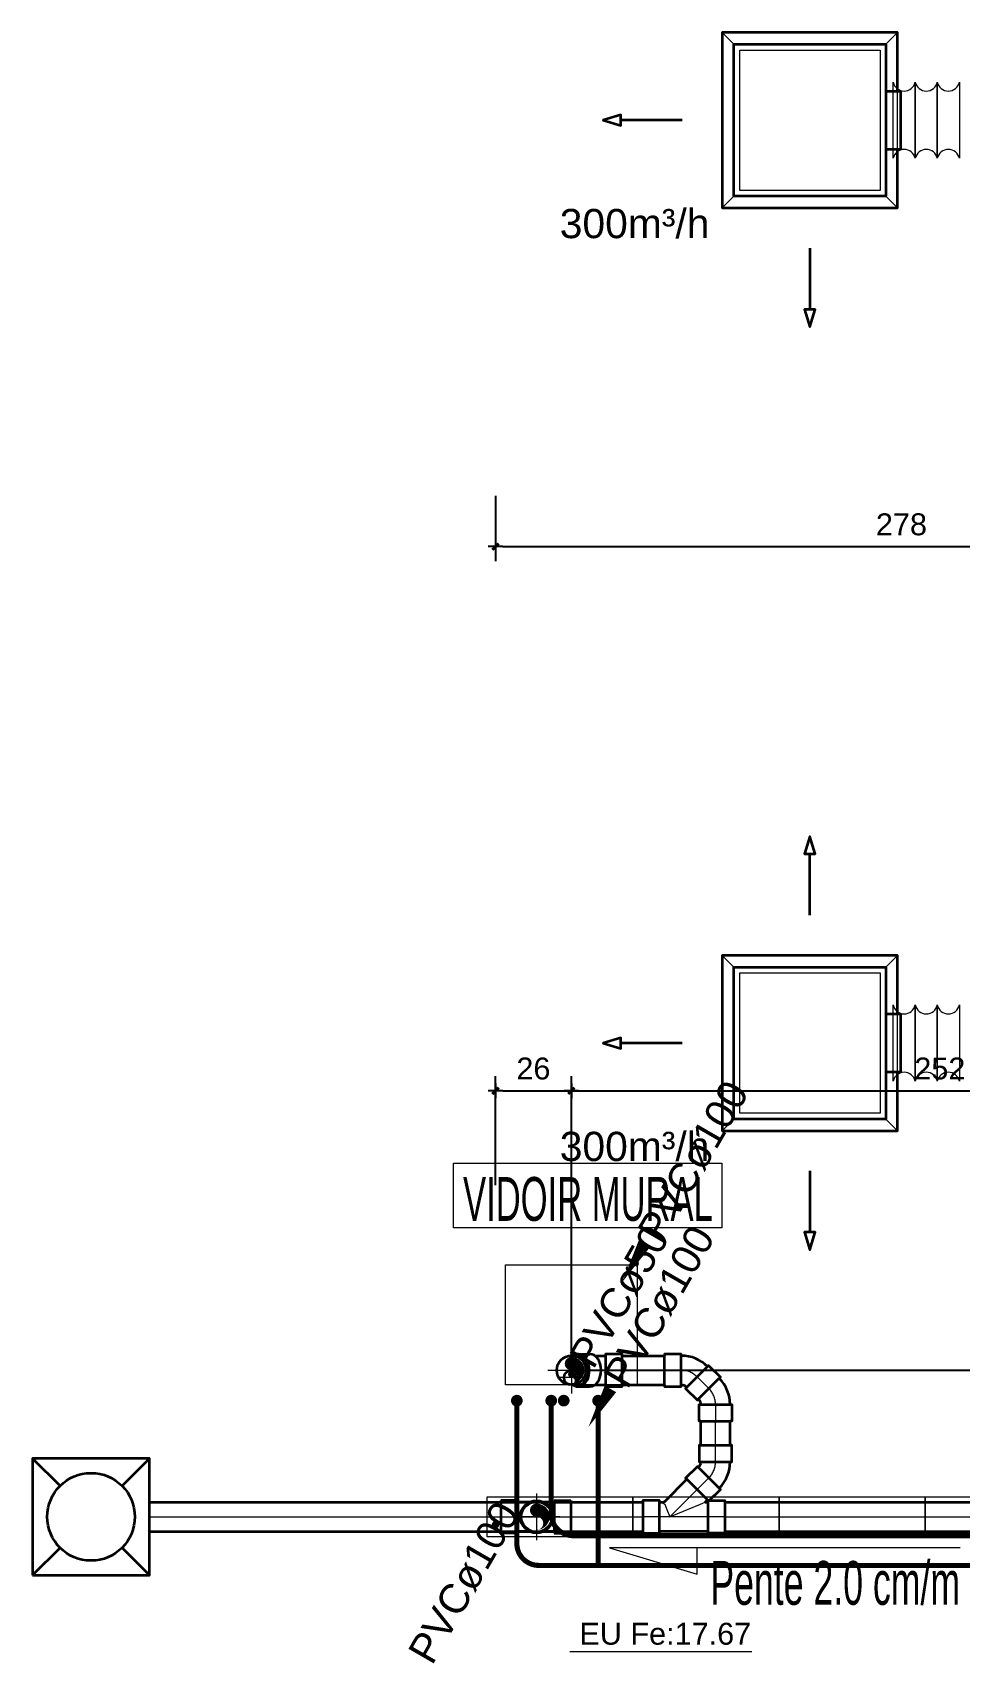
# Model space of a CAD drawing. Header units: metres. Extents: x -101133.8 to -101066.7, y -24899.3 to -24824.7.
# Drawn here: x -101113.21 to -101110.04, y -24838.6 to -24833.02 of the extents above; entities that cross this region are included whole.
import ezdxf
from ezdxf.enums import TextEntityAlignment as Align

# ---------------------------------------------------------------- set-up
doc = ezdxf.new("R2010")
doc.units = ezdxf.units.M
doc.header["$LTSCALE"] = 0.2
doc.header["$PDSIZE"] = -5
doc.linetypes.add('AXES', pattern=[50.8, 31.75, -6.35, 6.35, -6.35])
doc.linetypes.add('CACHE', pattern=[9.525, 6.35, -3.175])
for name, color, linetype in [('CMT-COTATION DIVERS', 1, 'Continuous'), ('CMT-CVC-CTA1-SOUFFLAGE', 4, 'Continuous'), ('CMT-PLB-EC-U', 1, 'Continuous'), ('CMT-PLB-EF-U', 140, 'Continuous'), ('CMT-PLB-EU', 3, 'Continuous'), ('CMT-PLB-EV-SOUS DALLAGE', 1, 'Continuous')]:
    doc.layers.add(name, color=color, linetype=linetype)
doc.styles.add('Arial', font='arial.ttf')
doc.styles.get("Standard").update_dxf_attribs({"font": 'arial.ttf'})
doc.dimstyles.get("Standard").update_dxf_attribs({"dimtxt": 0.18, "dimasz": 0.18, "dimexe": 0.18, "dimexo": 0.0625, "dimgap": 0.09, "dimtad": 0, "dimtih": 1, "dimtoh": 1, "dimdec": 4, "dimzin": 0, "dimdsep": 46, "dimtxsty": 'Standard', "dimcen": 0.09, "dimadec": 0, "dimazin": 0, "dimtfac": 1, "dimtdec": 4, "dimtofl": 0, "dimtmove": 0, "dimatfit": 3, "dimfxl": 1, "dimtolj": 1, "dimtzin": 0, "dimarcsym": 0})

# ---------------------------------------------------------------- blocks, each defined once
blk = doc.blocks.new('COT-45')
at = {"color": 0}
for p, q in [((-1, 0), (1, 0)), ((0, -1), (0, 1))]:
    blk.add_line(p, q, dxfattribs=at)
at = {"color": 0, "const_width": 0.4}
blk.add_lwpolyline([(-0.44, -0.44), (0.44, 0.44)], dxfattribs=at)
blk = doc.blocks.new('*D81')
at = {"layer": 'CMT-COTATION DIVERS', "color": 0, "lineweight": -2}
for p, q in [((-101111.6233, -24836.9663), (-101111.6233, -24836.5938)), ((-101111.3635, -24837.5705), (-101111.3635, -24836.5938)), ((-101111.5983, -24836.6438), (-101111.3885, -24836.6438))]:
    blk.add_line(p, q, dxfattribs=at)
at = {"layer": 'Defpoints', "color": 0, "lineweight": 15}
for p in [(-101111.3635, -24836.6438), (-101111.6233, -24836.9963), (-101111.3635, -24837.6005)]:
    blk.add_point(p, dxfattribs=at)
at = {"layer": 'CMT-COTATION DIVERS', "color": 0, "lineweight": -2, "xscale": 0.025, "yscale": 0.025, "zscale": 0.025, "rotation": 180}
blk.add_blockref('COT-45', (-101111.6233, -24836.6438), dxfattribs=at)
at = {"layer": 'CMT-COTATION DIVERS', "color": 0, "lineweight": -2, "xscale": 0.025, "yscale": 0.025, "zscale": 0.025}
blk.add_blockref('COT-45', (-101111.3635, -24836.6438), dxfattribs=at)
at = {"layer": 'CMT-COTATION DIVERS', "color": 0, "lineweight": 15, "insert": (-101111.4934, -24836.568), "char_height": 0.075, "attachment_point": 5}
blk.add_mtext('\\A1;26', dxfattribs=at)
blk = doc.blocks.new('*D82')
at = {"layer": 'CMT-COTATION DIVERS', "color": 0, "lineweight": -2}
for p, q in [((-101111.3635, -24837.5705), (-101111.3635, -24836.5938)), ((-101108.8404, -24836.8673), (-101108.8404, -24836.5938)), ((-101111.3385, -24836.6438), (-101108.8654, -24836.6438))]:
    blk.add_line(p, q, dxfattribs=at)
at = {"layer": 'Defpoints', "color": 0, "lineweight": 15}
for p in [(-101108.8404, -24836.6438), (-101108.8404, -24836.8973), (-101111.3635, -24837.6005)]:
    blk.add_point(p, dxfattribs=at)
at = {"layer": 'CMT-COTATION DIVERS', "color": 0, "lineweight": -2, "xscale": 0.025, "yscale": 0.025, "zscale": 0.025, "rotation": 180}
blk.add_blockref('COT-45', (-101111.3635, -24836.6438), dxfattribs=at)
at = {"layer": 'CMT-COTATION DIVERS', "color": 0, "lineweight": -2, "xscale": 0.025, "yscale": 0.025, "zscale": 0.025}
blk.add_blockref('COT-45', (-101108.8404, -24836.6438), dxfattribs=at)
at = {"layer": 'CMT-COTATION DIVERS', "color": 0, "lineweight": 15, "insert": (-101110.102, -24836.568), "char_height": 0.075, "attachment_point": 5}
blk.add_mtext('\\A1;252', dxfattribs=at)
blk = doc.blocks.new('*D85')
at = {"layer": 'CMT-COTATION DIVERS', "color": 0, "lineweight": -2}
for p, q in [((-101108.8437, -24834.0195), (-101108.8437, -24834.8308)), ((-101111.6233, -24834.6066), (-101111.6233, -24834.8308)), ((-101111.5983, -24834.7808), (-101108.8687, -24834.7808))]:
    blk.add_line(p, q, dxfattribs=at)
at = {"layer": 'Defpoints', "color": 0, "lineweight": 15}
for p in [(-101108.8437, -24833.9895), (-101111.6233, -24834.5766), (-101108.8437, -24834.7808)]:
    blk.add_point(p, dxfattribs=at)
at = {"layer": 'CMT-COTATION DIVERS', "color": 0, "lineweight": -2, "xscale": 0.025, "yscale": 0.025, "zscale": 0.025, "rotation": 180}
blk.add_blockref('COT-45', (-101111.6233, -24834.7808), dxfattribs=at)
at = {"layer": 'CMT-COTATION DIVERS', "color": 0, "lineweight": -2, "xscale": 0.025, "yscale": 0.025, "zscale": 0.025}
blk.add_blockref('COT-45', (-101108.8437, -24834.7808), dxfattribs=at)
at = {"layer": 'CMT-COTATION DIVERS', "color": 0, "lineweight": 15, "insert": (-101110.2335, -24834.705), "char_height": 0.075, "attachment_point": 5}
blk.add_mtext('\\A1;278', dxfattribs=at)
blk = doc.blocks.new('*D90')
at = {"layer": 'CMT-COTATION DIVERS', "color": 0, "lineweight": -2}
for p, q in [((-101108.8704, -24836.9773), (-101109.6527, -24836.9773)), ((-101109.6027, -24837.0023), (-101109.6027, -24837.5755)), ((-101111.3335, -24837.6005), (-101109.5527, -24837.6005))]:
    blk.add_line(p, q, dxfattribs=at)
at = {"layer": 'Defpoints', "color": 0, "lineweight": 15}
for p in [(-101108.8404, -24836.9773), (-101111.3635, -24837.6005), (-101109.6027, -24837.6005)]:
    blk.add_point(p, dxfattribs=at)
at = {"layer": 'CMT-COTATION DIVERS', "color": 0, "lineweight": -2, "xscale": 0.025, "yscale": 0.025, "zscale": 0.025}
for p, rotation in [((-101109.6027, -24836.9773), 90), ((-101109.6027, -24837.6005), 270)]:
    blk.add_blockref('COT-45', p, dxfattribs=dict(at, rotation=rotation))
at = {"layer": 'CMT-COTATION DIVERS', "color": 0, "lineweight": 15, "insert": (-101109.6785, -24837.2889), "char_height": 0.075, "attachment_point": 5, "rotation": 90}
blk.add_mtext('\\A1;62', dxfattribs=at)

msp = doc.modelspace()

# ---------------------------------------------------------------- linework, layer by layer
at = {"layer": 'CMT-CVC-CTA1-SOUFFLAGE', "color": 8, "lineweight": 20}
for p, q in [((-101110.8068, -24833.0612), (-101110.8468, -24833.0212)), ((-101110.2868, -24833.0612), (-101110.2468, -24833.0212)), ((-101110.8068, -24833.5812), (-101110.8468, -24833.6212)), ((-101110.2868, -24833.5812), (-101110.2468, -24833.6212)), ((-101110.8068, -24836.2204), (-101110.8468, -24836.1804)), ((-101110.2868, -24836.2204), (-101110.2468, -24836.1804)), ((-101110.8068, -24836.7404), (-101110.8468, -24836.7804)), ((-101110.2868, -24836.7404), (-101110.2468, -24836.7804))]:
    msp.add_line(p, q, dxfattribs=at)
at = {"layer": 'CMT-CVC-CTA1-SOUFFLAGE', "color": 9, "linetype": 'CACHE', "lineweight": 20}
for p, q in [((-101110.2468, -24833.4212), (-101110.2468, -24833.2212)), ((-101110.2468, -24836.5804), (-101110.2468, -24836.3804))]:
    msp.add_line(p, q, dxfattribs=at)
at = {"layer": 'CMT-CVC-CTA1-SOUFFLAGE', "lineweight": 35}
for points in [[(-101110.2468, -24833.2212), (-101110.2468, -24833.0212), (-101110.8468, -24833.0212), (-101110.8468, -24833.6212), (-101110.2468, -24833.6212), (-101110.2468, -24833.4212)], [(-101110.2868, -24833.2212), (-101110.2868, -24833.4212), (-101110.2868, -24833.5812), (-101110.8068, -24833.5812), (-101110.8068, -24833.0612), (-101110.2868, -24833.0612), (-101110.2868, -24833.2212), (-101110.2368, -24833.2212), (-101110.2368, -24833.4212), (-101110.2868, -24833.4212)], [(-101110.2368, -24833.2212), (-101110.2368, -24833.4212), (-101110.2868, -24833.4212)], [(-101110.2468, -24836.3804), (-101110.2468, -24836.1804), (-101110.8468, -24836.1804), (-101110.8468, -24836.7804), (-101110.2468, -24836.7804), (-101110.2468, -24836.5804)], [(-101110.2868, -24836.3804), (-101110.2868, -24836.5804), (-101110.2868, -24836.7404), (-101110.8068, -24836.7404), (-101110.8068, -24836.2204), (-101110.2868, -24836.2204), (-101110.2868, -24836.3804), (-101110.2368, -24836.3804), (-101110.2368, -24836.5804), (-101110.2868, -24836.5804)], [(-101110.2368, -24836.3804), (-101110.2368, -24836.5804), (-101110.2868, -24836.5804)]]:
    msp.add_lwpolyline(points, dxfattribs=at)
at = {"layer": 'CMT-CVC-CTA1-SOUFFLAGE', "color": 9, "linetype": 'CACHE', "lineweight": 20}
for points in [[(-101110.3068, -24833.0812), (-101110.3068, -24833.5612), (-101110.7868, -24833.5612), (-101110.7868, -24833.0812), (-101110.3068, -24833.0812)], [(-101110.3068, -24836.2404), (-101110.3068, -24836.7204), (-101110.7868, -24836.7204), (-101110.7868, -24836.2404), (-101110.3068, -24836.2404)]]:
    msp.add_lwpolyline(points, dxfattribs=at)
at = {"layer": 'CMT-CVC-CTA1-SOUFFLAGE', "color": 8, "linetype": 'Continuous', "lineweight": 20}
for points in [[(-101110.2618, -24833.4516), (-101110.2618, -24833.1909, 0.803921), (-101110.1863, -24833.1909), (-101110.1863, -24833.4516, 0.803921), (-101110.2618, -24833.4516), (-101110.2618, -24833.4516)], [(-101110.1863, -24833.4516), (-101110.1863, -24833.1909, 0.803921), (-101110.1107, -24833.1909), (-101110.1107, -24833.4516, 0.803921), (-101110.1863, -24833.4516), (-101110.1863, -24833.4516)], [(-101110.1107, -24833.4516), (-101110.1107, -24833.1909, 0.803921), (-101110.0351, -24833.1909), (-101110.0351, -24833.4516, 0.803921), (-101110.1107, -24833.4516), (-101110.1107, -24833.4516)], [(-101110.2618, -24836.6108), (-101110.2618, -24836.35, 0.803921), (-101110.1863, -24836.35), (-101110.1863, -24836.6108, 0.803921), (-101110.2618, -24836.6108), (-101110.2618, -24836.6108)], [(-101110.1863, -24836.6108), (-101110.1863, -24836.35, 0.803921), (-101110.1107, -24836.35), (-101110.1107, -24836.6108, 0.803921), (-101110.1863, -24836.6108), (-101110.1863, -24836.6108)], [(-101110.1107, -24836.6108), (-101110.1107, -24836.35, 0.803921), (-101110.0351, -24836.35), (-101110.0351, -24836.6108, 0.803921), (-101110.1107, -24836.6108), (-101110.1107, -24836.6108)]]:
    msp.add_lwpolyline(points, format="xyb", dxfattribs=at)
at = {"layer": 'CMT-CVC-CTA1-SOUFFLAGE', "linetype": 'Continuous', "lineweight": 35}
for points in [[(-101110.9844, -24833.3212), (-101111.1944, -24833.3212), (-101111.1944, -24833.3032), (-101111.2544, -24833.3212), (-101111.1944, -24833.3392), (-101111.1944, -24833.3212)], [(-101110.5468, -24833.7588), (-101110.5468, -24833.9688), (-101110.5648, -24833.9688), (-101110.5468, -24834.0288), (-101110.5288, -24833.9688), (-101110.5468, -24833.9688)], [(-101110.5468, -24836.0429), (-101110.5468, -24835.8329), (-101110.5288, -24835.8329), (-101110.5468, -24835.7729), (-101110.5648, -24835.8329), (-101110.5468, -24835.8329)], [(-101110.9844, -24836.4804), (-101111.1944, -24836.4804), (-101111.1944, -24836.4624), (-101111.2544, -24836.4804), (-101111.1944, -24836.4984), (-101111.1944, -24836.4804)], [(-101110.5468, -24836.918), (-101110.5468, -24837.128), (-101110.5648, -24837.128), (-101110.5468, -24837.188), (-101110.5288, -24837.128), (-101110.5468, -24837.128)]]:
    msp.add_lwpolyline(points, dxfattribs=at)
at = {"layer": 'CMT-PLB-EC-U', "const_width": 0.02}
for points in [[(-101111.5501, -24837.6945, 1), (-101111.5501, -24837.7145, 1)], [(-101111.2719, -24837.6945, -1), (-101111.2719, -24837.7145, -1)]]:
    msp.add_lwpolyline(points, format="xyb", close=True, dxfattribs=at)
at = {"layer": 'CMT-PLB-EC-U', "const_width": 0.0175}
for points in [[(-101111.5501, -24837.7045), (-101111.5501, -24838.1935)], [(-101111.2719, -24837.7045), (-101111.2719, -24838.2685)], [(-101111.4751, -24838.2685), (-101107.2954, -24838.2685)]]:
    msp.add_lwpolyline(points, dxfattribs=at)
msp.add_lwpolyline([(-101111.5501, -24838.1935, 0.414214), (-101111.4751, -24838.2685)], format="xyb", dxfattribs=at)
at = {"layer": 'CMT-PLB-EF-U', "const_width": 0.02}
for points in [[(-101111.4324, -24837.6945, -1), (-101111.4324, -24837.7145, -1)], [(-101111.3896, -24837.6945, 1), (-101111.3896, -24837.7145, 1)]]:
    msp.add_lwpolyline(points, format="xyb", close=True, dxfattribs=at)
at = {"layer": 'CMT-PLB-EF-U', "const_width": 0.0175}
for points in [[(-101111.4324, -24837.7045), (-101111.4324, -24838.0918)], [(-101111.3574, -24838.1668), (-101107.1454, -24838.1668)]]:
    msp.add_lwpolyline(points, dxfattribs=at)
msp.add_lwpolyline([(-101111.4324, -24838.0918, 0.414214), (-101111.3574, -24838.1668)], format="xyb", dxfattribs=at)
at = {"layer": 'CMT-PLB-EU', "color": 8, "linetype": 'AXES', "lineweight": 20}
for p, q in [((-101111.3635, -24837.5855), (-101111.3635, -24837.6655)), ((-101111.3235, -24837.6255), (-101111.4035, -24837.6255)), ((-101111.4825, -24838.0222), (-101111.4825, -24838.1822)), ((-101111.4025, -24838.1022), (-101111.5625, -24838.1022))]:
    msp.add_line(p, q, dxfattribs=at)
at = {"layer": 'CMT-PLB-EU', "linetype": 'Continuous', "lineweight": 20}
for points in [[(-101111.7671, -24836.891), (-101110.8479, -24836.891), (-101110.8479, -24837.1125), (-101111.7671, -24837.1125)], [(-101111.5885, -24837.2395), (-101111.1385, -24837.2395), (-101111.1385, -24837.6505), (-101111.5885, -24837.6505)], [(-101111.6525, -24838.1697), (-101111.1525, -24838.1697), (-101111.1525, -24838.0347), (-101111.6525, -24838.0347)], [(-101111.1525, -24838.1697), (-101110.6525, -24838.1697), (-101110.6525, -24838.0347), (-101111.1525, -24838.0347)], [(-101110.6525, -24838.1697), (-101110.1525, -24838.1697), (-101110.1525, -24838.0347), (-101110.6525, -24838.0347)], [(-101110.1525, -24838.1697), (-101109.6525, -24838.1697), (-101109.6525, -24838.0347), (-101110.1525, -24838.0347)]]:
    msp.add_lwpolyline(points, close=True, dxfattribs=at)
at = {"layer": 'CMT-PLB-EU', "color": 8, "linetype": 'Continuous', "lineweight": 20}
for points in [[(-101111.3635, -24837.6045, 0.003, 0.003, -0.414214), (-101111.3425, -24837.6255, 0.003, 0, -0.394163), (-101111.3635, -24837.648, 0, 0.003, 1.001955), (-101111.3635, -24837.624, 0, 0, 0), (-101111.3635, -24837.6199, 0.0112, 0.0112, -1), (-101111.3635, -24837.6086, 0, 0, 0), (-101111.3692, -24837.6143, 0, 0, 0), (-101111.3635, -24837.6143, 0.0165, 0.0165, -0.414214), (-101111.3523, -24837.6255, 0, 0, 0), (-101111.353, -24837.6199, 0.015, 0, -0.468375), (-101111.356, -24837.6459, 0, 0, 0)], [(-101111.4825, -24838.0602, 0.006, 0.006, -0.414214), (-101111.4405, -24838.1022, 0.006, 0, -0.394163), (-101111.4825, -24838.1472, 0, 0.006, 1.001955), (-101111.4825, -24838.0992, 0, 0, 0), (-101111.4825, -24838.091, 0.0225, 0.0225, -1), (-101111.4825, -24838.0685, 0, 0, 0), (-101111.4938, -24838.0797, 0, 0, 0), (-101111.4825, -24838.0797, 0.033, 0.033, -0.414214), (-101111.46, -24838.1022, 0, 0, 0), (-101111.4615, -24838.091, 0.03, 0, -0.468375), (-101111.4675, -24838.143, 0, 0, 0)]]:
    msp.add_lwpolyline(points, format="xyseb", dxfattribs=at)
at = {"layer": 'CMT-PLB-EU', "linetype": 'Continuous', "lineweight": 20}
for points in [[(-101111.3703, -24837.6434, 0, 0, 0), (-101111.5203, -24837.9032, 0.045, 0, 0), (-101111.5953, -24838.0331, 0, 0, 0)], [(-101111.5075, -24838.1455, 0, 0, 0), (-101111.6575, -24838.4053, 0.045, 0, 0), (-101111.7325, -24838.5352, 0, 0, 0)]]:
    msp.add_lwpolyline(points, format="xyseb", dxfattribs=at)
at = {"layer": 'CMT-PLB-EU', "lineweight": 35}
msp.add_circle((-101111.3635, -24837.6255), 0.025, dxfattribs=at)
at = {"layer": 'CMT-PLB-EU', "linetype": 'Continuous', "lineweight": 20}
msp.add_circle((-101111.4825, -24838.1022), 0.05, dxfattribs=at)
msp.add_circle((-101111.4825, -24838.1022), 0.05, dxfattribs=at)
at = {"layer": 'CMT-PLB-EV-SOUS DALLAGE', "color": 8, "linetype": 'AXES', "lineweight": 20}
for p, q in [((-101111.3635, -24837.5205), (-101111.3635, -24837.6805)), ((-101111.4435, -24837.6005), (-101111.1892, -24837.6005)), ((-101111.1892, -24837.6005), (-101111.0444, -24837.6005)), ((-101110.9874, -24837.6005), (-101111.0444, -24837.6005)), ((-101110.933, -24837.6231), (-101110.8926, -24837.6634)), ((-101110.8701, -24837.7178), (-101110.8701, -24837.7748)), ((-101110.8701, -24837.8573), (-101110.8701, -24837.7748)), ((-101110.8701, -24837.9143), (-101110.8701, -24837.8573)), ((-101111.0261, -24838.1022), (-101110.8926, -24837.9688)), ((-101110.8926, -24837.9688), (-101110.933, -24838.0091)), ((-101110.8926, -24837.9688), (-101110.933, -24838.0091)), ((-101112.8078, -24838.1022), (-101111.1188, -24838.1022)), ((-101111.6045, -24838.1022), (-101111.3655, -24838.1022)), ((-101110.8384, -24838.1022), (-101111.1188, -24838.1022)), ((-101110.8384, -24838.1022), (-101109.0891, -24838.1022))]:
    msp.add_line(p, q, dxfattribs=at)
at = {"layer": 'CMT-PLB-EV-SOUS DALLAGE', "lineweight": 35}
for p, q in [((-101111.3635, -24837.5505), (-101111.341, -24837.5505)), ((-101111.341, -24837.5448), (-101111.3007, -24837.5448)), ((-101111.2833, -24837.5505), (-101111.2462, -24837.5505)), ((-101111.2462, -24837.5505), (-101111.2462, -24837.6505)), ((-101111.1892, -24837.5505), (-101111.0444, -24837.5505)), ((-101111.1892, -24837.6505), (-101111.1892, -24837.5505)), ((-101111.0444, -24837.6505), (-101111.0444, -24837.5505)), ((-101110.9874, -24837.6505), (-101110.9874, -24837.5505)), ((-101110.9683, -24837.6584), (-101110.8976, -24837.5877)), ((-101111.3635, -24837.6505), (-101111.341, -24837.6505)), ((-101111.341, -24837.6562), (-101111.3007, -24837.6562)), ((-101111.2833, -24837.6505), (-101111.2462, -24837.6505)), ((-101111.1892, -24837.6505), (-101111.0444, -24837.6505)), ((-101110.928, -24837.6987), (-101110.8573, -24837.628)), ((-101110.9201, -24837.7178), (-101110.8201, -24837.7178)), ((-101110.9201, -24837.8573), (-101110.9201, -24837.7748)), ((-101110.9201, -24837.7748), (-101110.8201, -24837.7748)), ((-101110.8201, -24837.8573), (-101110.8201, -24837.7748)), ((-101110.9201, -24837.8573), (-101110.8201, -24837.8573)), ((-101113.2078, -24837.9022), (-101113.1139, -24837.9961)), ((-101112.8078, -24837.9022), (-101112.9018, -24837.9961)), ((-101110.8573, -24838.0041), (-101110.928, -24837.9334)), ((-101110.928, -24837.9334), (-101110.8573, -24838.0041)), ((-101110.9201, -24837.9143), (-101110.8201, -24837.9143)), ((-101111.0439, -24838.0493), (-101110.9683, -24837.9737)), ((-101110.9683, -24837.9737), (-101110.9683, -24837.9737)), ((-101110.9683, -24837.9737), (-101110.8976, -24838.0444)), ((-101110.9683, -24837.9737), (-101110.8976, -24838.0444)), ((-101110.8573, -24838.0041), (-101110.8573, -24838.0041)), ((-101112.8078, -24838.0522), (-101111.1188, -24838.0522)), ((-101111.5475, -24838.0465), (-101111.6045, -24838.0465)), ((-101111.6045, -24838.0465), (-101111.6045, -24838.0522)), ((-101111.6045, -24838.0522), (-101111.6045, -24838.1522)), ((-101111.5475, -24838.0465), (-101111.5475, -24838.1579)), ((-101111.5071, -24838.0522), (-101111.5475, -24838.0522)), ((-101111.4225, -24838.0522), (-101111.458, -24838.0522)), ((-101111.4225, -24838.0465), (-101111.3655, -24838.0465)), ((-101111.4225, -24838.0465), (-101111.4225, -24838.1579)), ((-101111.3655, -24838.0465), (-101111.3655, -24838.0522)), ((-101111.3655, -24838.0522), (-101111.3655, -24838.1522)), ((-101111.1188, -24838.0522), (-101111.1188, -24838.1522)), ((-101111.0618, -24838.0522), (-101111.0509, -24838.0522)), ((-101111.0618, -24838.1522), (-101111.0618, -24838.0522)), ((-101110.9054, -24838.0522), (-101110.8976, -24838.0444)), ((-101110.9054, -24838.0522), (-101110.8954, -24838.0522)), ((-101110.8954, -24838.1522), (-101110.8954, -24838.0522)), ((-101110.8384, -24838.0522), (-101110.8384, -24838.1522)), ((-101110.8384, -24838.0522), (-101109.0891, -24838.0522)), ((-101112.8078, -24838.1522), (-101111.1188, -24838.1522)), ((-101111.6045, -24838.1579), (-101111.6045, -24838.1522)), ((-101111.5475, -24838.1579), (-101111.6045, -24838.1579)), ((-101111.5071, -24838.1522), (-101111.5475, -24838.1522)), ((-101111.4225, -24838.1522), (-101111.458, -24838.1522)), ((-101111.4225, -24838.1579), (-101111.3655, -24838.1579)), ((-101111.3655, -24838.1579), (-101111.3655, -24838.1522)), ((-101110.8954, -24838.1522), (-101111.0618, -24838.1522)), ((-101110.8384, -24838.1522), (-101109.0891, -24838.1522)), ((-101113.1139, -24838.2083), (-101113.2078, -24838.3022)), ((-101112.9018, -24838.2083), (-101112.8078, -24838.3022))]:
    msp.add_line(p, q, dxfattribs=at)
at = {"layer": 'CMT-PLB-EV-SOUS DALLAGE', "linetype": 'Continuous', "lineweight": 20}
msp.add_line((-101111.3682, -24838.5638), (-101110.7453, -24838.5638), dxfattribs=at)
for points in [[(-101111.3385, -24837.5572, 0, 0, 0), (-101111.1885, -24837.2974, 0, 0.045, 0), (-101111.1135, -24837.1675, 0.045, 0.045, 0)], [(-101111.4547, -24838.054, 0, 0, 0), (-101111.3047, -24837.7942, 0, 0.045, 0), (-101111.2297, -24837.6643, 0.045, 0.045, 0)], [(-101111.6171, -24838.1296, 0.0125, 0.0125, 1), (-101111.6296, -24838.1296, 0.0125, 0.0125, 1), (-101111.6171, -24838.1296, 0, 0, 0), (-101111.6233, -24838.1296, 0, 0, 0), (-101111.3682, -24838.5638, 0, 0, 0)]]:
    msp.add_lwpolyline(points, format="xyseb", dxfattribs=at)
at = {"layer": 'CMT-PLB-EV-SOUS DALLAGE', "color": 8, "linetype": 'Continuous', "lineweight": 20}
for points in [[(-101111.3635, -24837.5585, 0.006, 0.006, -0.414214), (-101111.3215, -24837.6005, 0.006, 0, -0.394163), (-101111.3635, -24837.6455, 0, 0.006, 1.001955), (-101111.3635, -24837.5975, 0, 0, 0), (-101111.3635, -24837.5893, 0.0225, 0.0225, -1), (-101111.3635, -24837.5668, 0, 0, 0), (-101111.3748, -24837.578, 0, 0, 0), (-101111.3635, -24837.578, 0.033, 0.033, -0.414214), (-101111.341, -24837.6005, 0, 0, 0), (-101111.3425, -24837.5893, 0.03, 0, -0.468375), (-101111.3485, -24837.6413, 0, 0, 0)], [(-101111.4825, -24838.0602, 0.006, 0.006, -0.414214), (-101111.4405, -24838.1022, 0.006, 0, -0.394163), (-101111.4825, -24838.1472, 0, 0.006, 1.001955), (-101111.4825, -24838.0992, 0, 0, 0), (-101111.4825, -24838.091, 0.0225, 0.0225, -1), (-101111.4825, -24838.0685, 0, 0, 0), (-101111.4938, -24838.0797, 0, 0, 0), (-101111.4825, -24838.0797, 0.033, 0.033, -0.414214), (-101111.46, -24838.1022, 0, 0, 0), (-101111.4615, -24838.091, 0.03, 0, -0.468375), (-101111.4675, -24838.143, 0, 0, 0)]]:
    msp.add_lwpolyline(points, format="xyseb", dxfattribs=at)
at = {"layer": 'CMT-PLB-EV-SOUS DALLAGE', "lineweight": 35}
for points in [[(-101111.1892, -24837.5505), (-101111.1892, -24837.5448), (-101111.2462, -24837.5448), (-101111.2462, -24837.5505)], [(-101110.9874, -24837.5505), (-101110.9874, -24837.5448), (-101111.0444, -24837.5448), (-101111.0444, -24837.5505)], [(-101110.8976, -24837.5877), (-101110.8936, -24837.5837), (-101110.8533, -24837.624), (-101110.8573, -24837.628)], [(-101111.2462, -24837.6505), (-101111.2462, -24837.6562), (-101111.1892, -24837.6562), (-101111.1892, -24837.6505)], [(-101111.0444, -24837.6505), (-101111.0444, -24837.6562), (-101110.9874, -24837.6562), (-101110.9874, -24837.6505)], [(-101110.9683, -24837.6584), (-101110.9723, -24837.6624), (-101110.932, -24837.7028), (-101110.928, -24837.6987)], [(-101110.9201, -24837.7748), (-101110.9258, -24837.7748), (-101110.9258, -24837.7178), (-101110.9201, -24837.7178)], [(-101110.8201, -24837.7178), (-101110.8144, -24837.7178), (-101110.8144, -24837.7748), (-101110.8201, -24837.7748)], [(-101110.9201, -24837.8573), (-101110.9258, -24837.8573), (-101110.9258, -24837.9143), (-101110.9201, -24837.9143)], [(-101110.8201, -24837.9143), (-101110.8144, -24837.9143), (-101110.8144, -24837.8573), (-101110.8201, -24837.8573)], [(-101110.928, -24837.9334), (-101110.932, -24837.9294), (-101110.9723, -24837.9697), (-101110.9683, -24837.9737)], [(-101110.9683, -24837.9737), (-101110.9723, -24837.9697), (-101110.932, -24837.9294), (-101110.928, -24837.9334)], [(-101110.8976, -24838.0444), (-101110.8936, -24838.0485), (-101110.8533, -24838.0082), (-101110.8573, -24838.0041)], [(-101110.8573, -24838.0041), (-101110.8533, -24838.0082), (-101110.8936, -24838.0485), (-101110.8976, -24838.0444)], [(-101111.0618, -24838.0522), (-101111.0618, -24838.0465), (-101111.1188, -24838.0465), (-101111.1188, -24838.0522)], [(-101110.8954, -24838.0522), (-101110.8954, -24838.0465), (-101110.8384, -24838.0465), (-101110.8384, -24838.0522)], [(-101111.1188, -24838.1522), (-101111.1188, -24838.1579), (-101111.0618, -24838.1579), (-101111.0618, -24838.1522)], [(-101110.8384, -24838.1522), (-101110.8384, -24838.1579), (-101110.8954, -24838.1579), (-101110.8954, -24838.1522)]]:
    msp.add_lwpolyline(points, dxfattribs=at)
msp.add_lwpolyline([(-101113.2078, -24838.3022), (-101112.8078, -24838.3022), (-101112.8078, -24837.9022), (-101113.2078, -24837.9022)], close=True, dxfattribs=at)
at = {"layer": 'CMT-PLB-EV-SOUS DALLAGE', "color": 8, "linetype": 'Continuous', "lineweight": 20, "extrusion": (0, 0, -1)}
msp.add_lwpolyline([(101111.0568, -24838.0522), (101111.044, -24838.0589), (101111.0364, -24838.0772), (101111.0261, -24838.1022), (101110.9657, -24838.0772), (101110.9215, -24838.0589), (101110.9054, -24838.0522)], dxfattribs=at)
at = {"layer": 'CMT-PLB-EV-SOUS DALLAGE', "linetype": 'Continuous', "lineweight": 20, "ltscale": 1.014}
msp.add_lwpolyline([(-101110.0327, -24838.2084), (-101111.2327, -24838.2084), (-101110.9327, -24838.2984), (-101110.9327, -24838.2084)], dxfattribs=at)
at = {"layer": 'CMT-PLB-EV-SOUS DALLAGE', "lineweight": 35}
for centre, radius in [((-101111.3635, -24837.6005), 0.05), ((-101113.0078, -24838.1022), 0.15), ((-101111.4825, -24838.1022), 0.0557)]:
    msp.add_circle(centre, radius, dxfattribs=at)
for centre, radius, start, end in [((-101110.9874, -24837.6775), 0.127, 45, 90), ((-101110.9874, -24837.6775), 0.027, 45, 90), ((-101110.9471, -24837.7178), 0.127, 0, 45), ((-101110.9471, -24837.7178), 0.027, 0, 45), ((-101110.9471, -24837.9143), 0.027, 315, 360), ((-101110.9471, -24837.9143), 0.127, 315, 0), ((-101111.0509, -24838.0422), 0.01, 270, 315)]:
    msp.add_arc(centre, radius, start, end, dxfattribs=at)
at = {"layer": 'CMT-PLB-EV-SOUS DALLAGE', "color": 8, "linetype": 'AXES', "lineweight": 20}
for centre, start, end in [((-101110.9874, -24837.6775), 45, 90), ((-101110.9471, -24837.7178), 360, 45), ((-101110.9471, -24837.9143), 315, 0)]:
    msp.add_arc(centre, 0.077, start, end, dxfattribs=at)
at = {"layer": 'CMT-PLB-EV-SOUS DALLAGE', "lineweight": 35}
for centre, major_axis, start_param, end_param in [((-101111.341, -24837.6005), (0, 0.0557), 2.685241, 6.739537), ((-101111.341, -24837.6005), (0, 0.05), 3.141593, 6.283185), ((-101111.3007, -24837.6005), (0, 0.0557), 3.141593, 6.283185)]:
    msp.add_ellipse(centre, major_axis=major_axis, ratio=0.707107, start_param=start_param, end_param=end_param, dxfattribs=at)

# ---------------------------------------------------------------- texts
at = {"layer": 'CMT-CVC-CTA1-SOUFFLAGE', "lineweight": 35, "char_height": 0.1, "attachment_point": 4, "style": 'Arial'}
for insert in [(-101111.4032, -24833.6756), (-101111.4032, -24836.8348)]:
    msp.add_mtext('300m³/h', dxfattribs=dict(at, insert=insert))
at = {"layer": 'CMT-PLB-EU', "linetype": 'Continuous', "lineweight": 20, "style": 'Arial', "width": 0.564875}
msp.add_text('VIDOIR MURAL', height=0.15, dxfattribs=at).set_placement((-101111.7343, -24837.089), (-101110.8793, -24837.089), align=Align.FIT)
at = {"layer": 'CMT-PLB-EU', "linetype": 'Continuous', "lineweight": 20, "char_height": 0.1, "attachment_point": 4, "rotation": 60, "style": 'Arial'}
for s, insert in [('PVCø50', (-101111.3306, -24837.5766)), ('PVCø100', (-101111.8825, -24838.5895))]:
    msp.add_mtext(s, dxfattribs=dict(at, insert=insert))
at = {"layer": 'CMT-PLB-EV-SOUS DALLAGE', "ltscale": 1.015, "style": 'Arial', "width": 0.582638}
msp.add_text('Pente 2.0 cm/m', height=0.15, dxfattribs=at).set_placement((-101110.8877, -24838.4034), (-101110.0327, -24838.4034), align=Align.FIT)
at = {"layer": 'CMT-PLB-EV-SOUS DALLAGE', "linetype": 'Continuous', "lineweight": 20, "char_height": 0.1, "attachment_point": 4, "rotation": 60, "style": 'Arial'}
for insert in [(-101111.0975, -24837.1483), (-101111.2137, -24837.645)]:
    msp.add_mtext('PVCø100', dxfattribs=dict(at, insert=insert))
at = {"layer": 'CMT-PLB-EV-SOUS DALLAGE', "lineweight": 15, "insert": (-101111.336, -24838.503), "char_height": 0.075, "attachment_point": 4, "style": 'Arial'}
msp.add_mtext('EU Fe:17.67', dxfattribs=at)

# ---------------------------------------------------------------- dimensions: what is measured, and where the dimension line sits
at = {"layer": 'CMT-COTATION DIVERS', "lineweight": 15}
for base, p1, p2, picture, middle in [((-101108.8437, -24834.7808), (-101111.6233, -24834.5766), (-101108.8437, -24833.9895), '*D85', (-101110.2335, -24834.705)), ((-101111.3635, -24836.6438), (-101111.6233, -24836.9963), (-101111.3635, -24837.6005), '*D81', (-101111.4934, -24836.568)), ((-101108.8404, -24836.6438), (-101111.3635, -24837.6005), (-101108.8404, -24836.8973), '*D82', (-101110.102, -24836.568))]:
    dim = msp.add_linear_dim(base=base, p1=p1, p2=p2, dimstyle='Standard', override={"dimscale": 0.05, "dimtxt": 1.5, "dimasz": 0.5, "dimexe": 1, "dimexo": 0.6, "dimgap": 0.75, "dimtad": 1, "dimtih": 0, "dimtoh": 0, "dimdec": 0, "dimlfac": 100, "dimblk": 'COT-45', "dimcen": 0, "dimadec": 2, "dimazin": 2, "dimtdec": 2, "dimtix": 1, "dimtmove": 1, "dimfrac": 1}, dxfattribs=at)
    dim.commit()
    dim.dimension.update_dxf_attribs({"geometry": picture, "text_midpoint": middle})
dim = msp.add_linear_dim(base=(-101109.6027, -24837.6005), p1=(-101108.8404, -24836.9773), p2=(-101111.3635, -24837.6005), angle=90, dimstyle='Standard', override={"dimscale": 0.05, "dimtxt": 1.5, "dimasz": 0.5, "dimexe": 1, "dimexo": 0.6, "dimgap": 0.75, "dimtad": 1, "dimtih": 0, "dimtoh": 0, "dimdec": 0, "dimlfac": 100, "dimblk": 'COT-45', "dimcen": 0, "dimadec": 2, "dimazin": 2, "dimtdec": 2, "dimtix": 1, "dimtmove": 1, "dimfrac": 1}, dxfattribs=at)
dim.commit()
dim.dimension.update_dxf_attribs({"geometry": '*D90', "text_midpoint": (-101109.6785, -24837.2889)})

doc.saveas('drawing.dxf')
